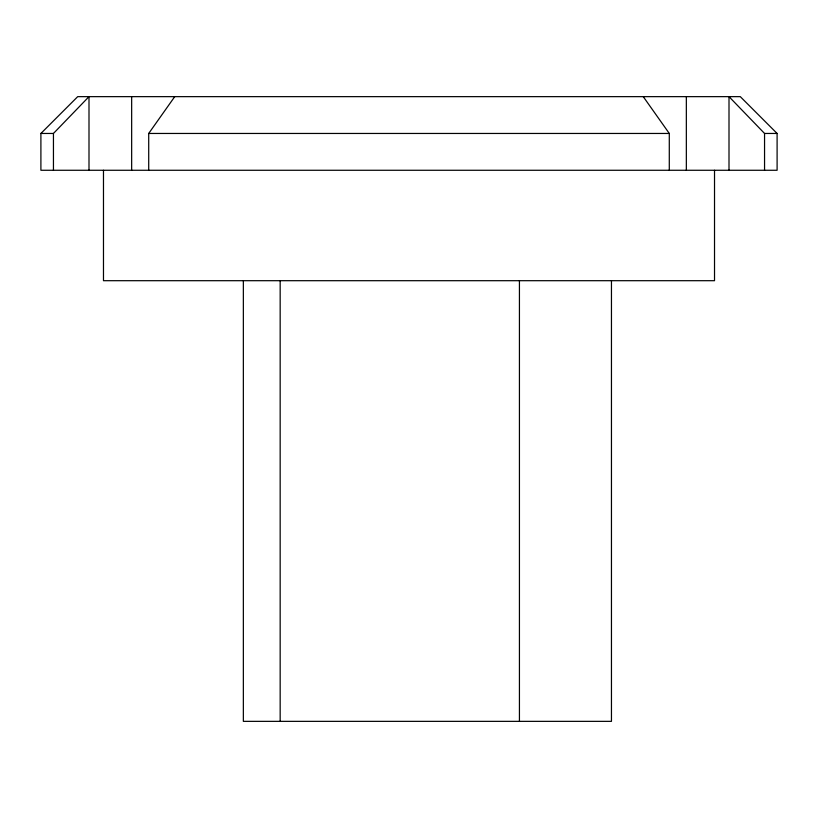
<?xml version="1.0" encoding="UTF-8"?>
<svg xmlns="http://www.w3.org/2000/svg" width="818" height="818" viewBox="0 0 818 818"><rect width="100%" height="100%" fill="white"/><g stroke="black" fill="none" stroke-linecap="round" stroke-linejoin="round"><path stroke-width="1.23" d="M148.712 170.267L148.712 133.457L174.745 96.647M53.446 170.267L53.446 133.457L88.998 96.647L88.998 170.267M40.9 133.457L77.71 96.647L740.29 96.647L777.1 133.457L777.1 170.267L40.9 170.267L40.9 133.457L53.446 133.457M148.712 133.457L669.288 133.457L669.288 170.267M729.002 170.267L729.002 96.647L764.554 133.457L777.1 133.457M643.255 96.647L669.288 133.457M764.554 133.457L764.554 170.267M714.523 170.267L714.523 280.697L103.477 280.697L103.477 170.267M686.343 96.647L686.343 170.267M611.455 280.697L611.455 721.353L243.355 721.353L243.355 280.697M519.43 280.697L519.43 721.353M280.165 280.697L280.165 721.353M131.657 96.647L131.657 170.267"/></g></svg>
